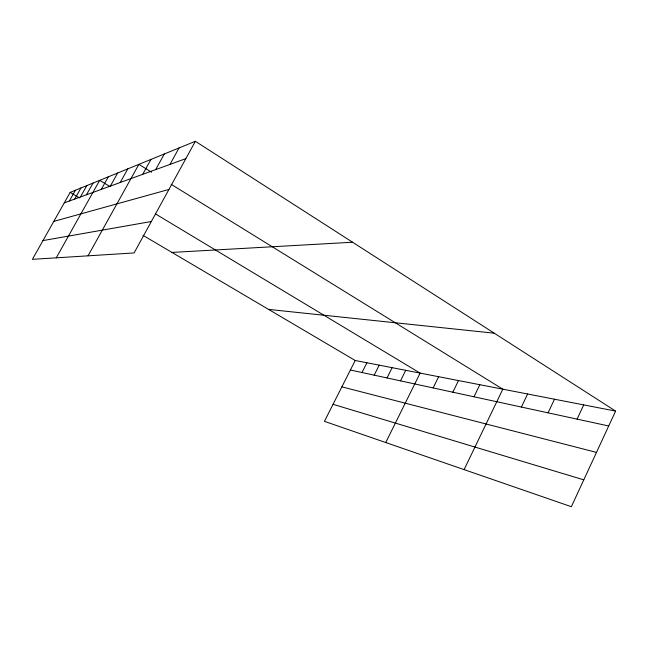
<?xml version="1.0" encoding="UTF-8"?>
<svg xmlns="http://www.w3.org/2000/svg" width="648" height="648" viewBox="0 0 648 648"><rect width="100%" height="100%" fill="white"/><g stroke="black" fill="none" stroke-linecap="round" stroke-linejoin="round"><path stroke-width="0.97" d="M615.6 411.091L571.358 506.704L324.429 421.338L355.217 360.499L615.6 411.091L195.364 141.296L70.154 192.399L32.4 259.338L134.096 252.931L195.364 141.296M577.068 419.126L583.726 404.903M548.062 412.841L554.502 399.225M521.389 407.057L527.626 394M464.09 469.622L502.816 389.181L171.104 184.267M473.988 396.787L479.844 384.718M452.83 392.202L458.517 380.57M433.131 387.933L438.656 376.715M385.746 442.535L420.123 373.11L155.496 213.921M400.505 380.87L405.753 370.316M387.002 377.938L392.137 367.667M374.18 375.16L379.202 365.156M361.997 372.527L366.914 362.767M169.97 164.414L179.026 147.963M142.722 174.32L150.984 159.408M155.666 169.614L164.309 153.973M88.039 255.83L138.875 164.357L151.592 172.214M110.354 186.089L117.653 173.016M120.204 182.509L127.802 168.869M56.255 257.839L99.687 180.347L109.966 186.527M101.282 189.386L108.313 176.823M69.344 201.002L75.403 190.253M74.723 199.049L80.943 187.993M80.425 196.976L86.824 185.595M86.476 194.773L93.053 183.052M64.257 202.856L185.846 158.63M53.808 221.381L168.942 189.443M42.979 240.586L151.349 221.503M171.963 252.428L352.577 242.231M268.572 309.404L494.278 333.202M350.406 370.008L608.707 425.979M341.877 386.864L596.484 452.401M333.048 404.312L583.783 479.844M70.154 192.399L79.469 197.891M142.949 235.321L355.217 360.499"/></g></svg>
